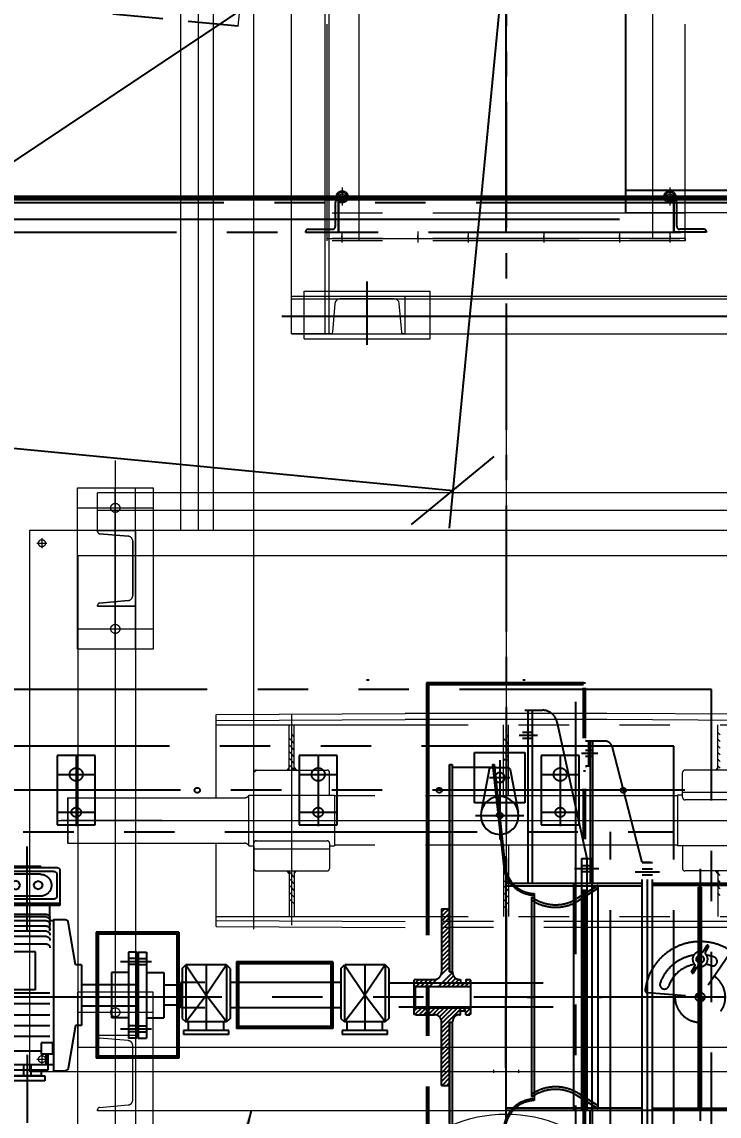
# Model space of a CAD drawing. Header units: inches. Extents: x 0 to 157513, y -28488 to 35640.
# Drawn here: x 8691 to 10074, y 5436 to 7606 of the extents above; entities that cross this region are included whole.
import ezdxf

# ---------------------------------------------------------------- set-up
doc = ezdxf.new("R2010")
doc.units = ezdxf.units.IN
doc.header["$LTSCALE"] = 400
doc.header["$MEASUREMENT"] = 0
for name, pattern in [('CENTER', [2, 1.25, -0.25, 0.25, -0.25]), ('DASHDOT', [1, 0.5, -0.25, 0, -0.25]), ('DASHED2', [0.375, 0.25, -0.125]), ('HIDDEN', [9.525, 6.35, -3.175]), ('HIDDEN2', [4.7625, 3.175, -1.5875]), ('PHANTOM', [2.5, 1.25, -0.25, 0.25, -0.25, 0.25, -0.25])]:
    doc.linetypes.add(name, pattern=pattern)
for name, color, linetype, lineweight in [('2', 3, 'Continuous', 20), ('BF STR', 8, 'PHANTOM', 5), ('HIDDEN', 2, 'HIDDEN', 0), ('OBJECT R', 3, 'Continuous', 25), ('PHANTAM', 21, 'PHANTOM', 0), ('R-OBJECT', 2, 'Continuous', 20)]:
    doc.layers.add(name, color=color, linetype=linetype, lineweight=lineweight)
for name, color, linetype in [('BF', 8, 'PHANTOM'), ('cen', 1, 'CENTER'), ('DAS', 6, 'DASHDOT'), ('DIM', 1, 'Continuous'), ('hid', 3, 'HIDDEN2'), ('M_VIS', 2, 'Continuous')]:
    doc.layers.add(name, color=color, linetype=linetype)
doc.styles.add('ROMAND', font='romand.shx', dxfattribs={"width": 0.85})
doc.styles.add('ROMANS', font='romans')
doc.dimstyles.new('SAM2 60 SC', dxfattribs={"dimscale": 60, "dimtxt": 2.5, "dimasz": 2.5, "dimexe": 1.25, "dimexo": 0.625, "dimtad": 1, "dimtoh": 1, "dimdec": 0, "dimdsep": 46, "dimtxsty": 'ROMANS', "dimblk": 'OBLIQUE', "dimcen": 2.5, "dimclrd": 1, "dimclre": 1, "dimclrt": 256, "dimadec": 0, "dimazin": 2, "dimtfac": 1, "dimtdec": 0, "dimtofl": 0, "dimtmove": 0, "dimatfit": 3, "dimfxl": 1, "dimtolj": 1, "dimtzin": 0, "dimarcsym": 1})
doc.dimstyles.new('STANDARD$7', dxfattribs={"dimscale": 25, "dimtxt": 2.5, "dimasz": 2.5, "dimexe": 1.5, "dimexo": 1, "dimgap": 1, "dimtad": 1, "dimdec": 3, "dimzin": 12, "dimdsep": 46, "dimtxsty": 'ROMANS', "dimcen": 125, "dimclrd": 1, "dimclre": 1, "dimclrt": 7, "dimadec": 0, "dimazin": 3, "dimtp": 0.051, "dimtm": 0.032, "dimtfac": 0.6, "dimtdec": 3, "dimtmove": 0, "dimatfit": 3, "dimfxl": 1, "dimtvp": 1, "dimtolj": 1, "dimtzin": 0, "dimarcsym": 1})

# ---------------------------------------------------------------- blocks, each defined once
blk = doc.blocks.new('A$C007C4DB9')
at = {"layer": 'BF', "ltscale": 3}
for p, q in [((1813.2, 132.6), (1813.2, 1799.6)), ((538.2, 158.6), (3088.2, 158.6))]:
    blk.add_line(p, q, dxfattribs=at)
at = {"layer": 'BF', "linetype": 'HIDDEN', "ltscale": 100}
for p, q in [((1688.2, 841.1), (727.2, 200.1)), ((2899.2, 203.3), (727.2, 203.3)), ((2899.2, 200.1), (727.2, 200.1))]:
    blk.add_line(p, q, dxfattribs=at)
at = {"layer": 'BF'}
for p, q in [((753.7, 200.1), (2872.7, 200.1)), ((1480.7, 132.6), (1480.7, 197.6)), ((1480.7, 197.6), (1480.7, 132.6)), ((2145.7, 197.6), (2145.7, 132.6)), ((2145.7, 132.6), (2145.7, 197.6)), ((753.7, 191.6), (2872.7, 191.6)), ((1474.7, 144.6), (1474.7, 192.6)), ((2151.7, 144.6), (2151.7, 192.6)), ((659.7, 132.6), (2966.7, 132.6)), ((1415.7, 132.6), (1415.7, 133.6)), ((1415.7, 132.6), (1480.7, 132.6)), ((1420.7, 138.6), (1468.7, 138.6)), ((1479.7, 132.6), (1480.7, 132.6)), ((2146.7, 132.6), (2145.7, 132.6)), ((2210.7, 132.6), (2145.7, 132.6)), ((2205.7, 138.6), (2157.7, 138.6)), ((2210.7, 132.6), (2210.7, 133.6))]:
    blk.add_line(p, q, dxfattribs=at)
at = {"layer": 'BF', "ltscale": 100}
blk.add_line((753.7, 197.6), (2872.7, 197.6), dxfattribs=at)
at = {"layer": 'BF'}
for centre, radius, start, end in [((1479.7, 192.6), 5, 90, 180), ((2146.7, 192.6), 5, 0, 90), ((1420.7, 133.6), 5, 90, 180), ((1468.7, 144.6), 6, 270, 0), ((2157.7, 144.6), 6, 180, 270), ((2205.7, 133.6), 5, 0, 90)]:
    blk.add_arc(centre, radius, start, end, dxfattribs=at)
blk = doc.blocks.new('_OBLIQUE')
at = {"color": 0, "linetype": 'ByBlock'}
blk.add_line((-0.5, -0.5), (0.5, 0.5), dxfattribs=at)
blk = doc.blocks.new('*D27')
at = {"color": 1, "lineweight": -2}
for p, q in [((7047.3, 7984.6), (6938.4, 6852)), ((9647.3, 7734.6), (9538.4, 6602)), ((6945.5, 6926.7), (9545.5, 6676.7))]:
    blk.add_line(p, q, dxfattribs=at)
at = {"layer": 'Defpoints', "color": 0}
for p in [(7050.9, 8022, 47.4), (9650.9, 7772, 47.4), (9545.5, 6676.7)]:
    blk.add_point(p, dxfattribs=at)
at = {"color": 1, "lineweight": -2, "xscale": 150, "yscale": 150, "zscale": 150}
for p, rotation in [((6945.5, 6926.7), 174.5076754428726), ((9545.5, 6676.7), 354.5076754428725)]:
    blk.add_blockref('_OBLIQUE', p, dxfattribs=dict(at, rotation=rotation))
at = {"insert": (8242.6, 6915), "char_height": 150, "attachment_point": 5, "rotation": 354.5077, "style": 'ROMANS'}
blk.add_mtext('\\A1;2612', dxfattribs=at)
blk = doc.blocks.new('A$C195F5856')
at = {"layer": '2', "color": 8}
for p, q in [((62.7, 145.7, 73.3), (62.7, 1715.7, -150.2)), ((137.9, 145.7, 182.9), (137.9, 1715.7, -40.6)), ((1249.7, 385.7, 233.1), (725.7, 385.7, 233.1)), ((62.7, 220.7, 342.7), (2087.9, 220.7, 342.7)), ((87.7, 135.7, 292.5), (87.7, 230.7, 292.5)), ((87.7, 230.7, 182.9), (337.9, 230.7, 182.9)), ((141.4, 220.7, 402), (212.9, 220.7, 402)), ((337.7, 135.7, 292.5), (337.7, 230.7, 292.5)), ((159, 215.3, 402), (212.9, 215.3, 402)), ((62.7, 145.7, 233.1), (1334.7, 145.7, 233.1)), ((137.9, 145.7, 182.9), (62.7, 145.7, 73.3)), ((87.7, 135.7, 182.9), (337.7, 135.7, 182.9)), ((137.9, 145.7, 182.9), (1937.9, 145.7, 452.2))]:
    blk.add_line(p, q, dxfattribs=at)
at = {"layer": '2', "color": 8, "elevation": -40.6}
blk.add_lwpolyline([(285.6, 145.7, -0.388879), (281.6, 149.4), (276.6, 206.2, 0.388879), (266.7, 215.3), (159, 215.3, 0.388879), (149.1, 206.2), (144.1, 149.4, -0.388879), (140.1, 145.7), (137.9, 145.7), (137.9, 220.7), (287.9, 220.7), (287.9, 145.7)], format="xyb", close=True, dxfattribs=at)
at = {"layer": 'cen', "color": 8, "ltscale": 5}
blk.add_line((725.7, 430.7, 168.4), (2087.9, 430.7, 237.6), dxfattribs=at)
at = {"layer": 'cen', "color": 8}
blk.add_line((212.7, 124.2, 182.9), (212.7, 249.9, 182.9), dxfattribs=at)
at = {"layer": 'cen', "color": 8, "ltscale": 4}
blk.add_line((43.6, 180.7, 233.1), (2120.2, 180.7, 233.1), dxfattribs=at)
at = {"layer": 'HIDDEN', "color": 8, "ltscale": 50}
for p, q in [((129.9, 145.7, 73.3), (129.9, 1715.7, 73.3)), ((62.9, 215.3, 233.1), (1937.9, 215.3, 233.1))]:
    blk.add_line(p, q, dxfattribs=at)
at = {"layer": 'OBJECT R', "color": 8}
blk.add_line((725.7, 385.7, 228.7), (725.7, 1480.7, 233.1), dxfattribs=at)
blk = doc.blocks.new('A$C4B0E0C6E')
at = {"layer": 'PHANTAM', "color": 1, "ltscale": 10}
for p, q in [((1805, 7639, 9.7), (1805, 83.7, 9.6)), ((916.8, 728.3, 9.6), (2693.2, 728.3, 9.6))]:
    blk.add_line(p, q, dxfattribs=at)
at = {"layer": 'PHANTAM', "color": 8, "ltscale": 10}
for p, q in [((1160, 1303.1, 11.3), (1160, 7623, 16)), ((1195, 1303.1, 11.3), (1195, 7623, 16)), ((1225, 1303.1, 11.3), (1225, 7623, 16)), ((1305, 513.1, 176.2), (1305, 7623, 182.6)), ((1514, 1877.4, 3444.8), (1514, 4756, -2787.2)), ((2096, 1882.4, 3338.6), (2096, 4756, -2892.9)), ((1450, 1879.4, 7975.1), (1450, 2307.2, 8167.4)), ((2160, 1879.4, 7975.1), (2160, 2307.2, 6633.2))]:
    blk.add_line(p, q, dxfattribs=at)
at = {"layer": 'PHANTAM', "color": 8}
for p, q in [((1480, 1975.2, 5297.1), (1471, 1970, 5297.1)), ((1480, 1983.5, 5297.1), (1480, 1947.7, 5297.1)), ((1480, 1975.2, 5297.1), (1489, 1970, 5297.1)), ((2130, 1975.2, 5297.1), (2121, 1970, 5297.1)), ((2130, 1983.5, 5297.1), (2130, 1947.7, 5297.1)), ((2130, 1975.2, 5297.1), (2139, 1970, 5297.1)), ((1500.6, 1964.7, 5297.1), (1458.6, 1964.7, 5297.1)), ((1471, 1959.5, 5297.1), (1471, 1970, 5297.1)), ((1480, 1954.3, 5297.1), (1471, 1959.5, 5297.1)), ((1480, 1954.3, 5297.1), (1489, 1959.5, 5297.1)), ((1489, 1959.5, 5297.1), (1489, 1970, 5297.1)), ((2150.6, 1964.7, 5297.1), (2108.6, 1964.7, 5297.1)), ((2121, 1959.5, 5297.1), (2121, 1970, 5297.1)), ((2130, 1954.3, 5297.1), (2121, 1959.5, 5297.1)), ((2130, 1954.3, 5297.1), (2139, 1959.5, 5297.1)), ((2139, 1959.5, 5297.1), (2139, 1970, 5297.1)), ((2160, 1932.4, 7975.1), (1450, 1932.4, 7975.1)), ((1479, 1896.2, 7975.1), (1479, 1874.5, 7975.1)), ((1479, 1882.4, 7975.1), (1479, 1888.4, 7975.1)), ((1630, 1896.2, 7975.1), (1630, 1874.5, 7975.1)), ((1630, 1882.4, 7975.1), (1630, 1888.4, 7975.1)), ((1730, 1896.2, 7975.1), (1730, 1874.5, 7975.1)), ((1730, 1882.4, 7975.1), (1730, 1888.4, 7975.1)), ((1880, 1896.2, 7975.1), (1880, 1874.5, 7975.1)), ((1880, 1882.4, 7975.1), (1880, 1888.4, 7975.1)), ((2030, 1896.2, 7975.1), (2030, 1874.5, 7975.1)), ((2030, 1882.4, 7975.1), (2030, 1888.4, 7975.1)), ((2130, 1896.2, 7975.1), (2130, 1874.5, 7975.1)), ((2131, 1882.4, 7975.1), (2131, 1888.4, 7975.1)), ((2160, 1882.4, 7975.1), (1450, 1882.4, 7975.1)), ((1450, 1877.4, 9.6), (1450, 1882.4, 9.6)), ((1450, 1882.4, 9.6), (2160, 1882.4, 9.6)), ((2160, 1877.4, 9.6), (1450, 1877.4, 9.6)), ((2160, 1882.4, 9.6), (2160, 1877.4, 9.6)), ((955, 1068.2, 176.4), (955, 1388.1, 176.4)), ((955, 1388.1, 176.4), (1105, 1388.1, 176.4)), ((995, 1303.1, 176.4), (995, 1378.1, 176.4)), ((1030, 1068.2, 176.4), (1030, 1388.1, 176.4)), ((1070, 1068.2, 176.4), (1070, 1388.1, 176.4)), ((1070, 1388.1, 176.4), (1080, 1388.1, 176.4)), ((1105, 1388.1, 176.4), (1105, 1068.2, 176.4)), ((955, 1348.1, 125.2), (1105, 1348.1, 125.2)), ((955, 1303.1, 9.6), (859.5, 1303.1, 9.6)), ((1070, 1303.1, 176.4), (995, 1303.1, 176.4)), ((995, 1303.1, 176.4), (995, 1300.9, 176.4)), ((995, 1300.9, 176.4), (995, 1303.1, 176.4)), ((995, 1303.1, 176.4), (1070, 1303.1, 176.4)), ((1030, 1303.1, 176.4), (1030, 1153.1, 176.4)), ((1070, 1153.1, 176.4), (1070, 1303.1, 176.4)), ((1070, 1303.1, 176.4), (1070, 1153.1, 176.4)), ((884.5, 1288, 9.6), (884.5, 1268, 9.6)), ((998.7, 1296.9, 176.4), (1055.5, 1291.9, 176.4)), ((1055.5, 1291.9, 176.4), (998.7, 1296.9, 176.4)), ((1064.6, 1282, 176.4), (1064.6, 1174.3, 176.4)), ((1064.6, 1174.3, 176.4), (1064.6, 1282, 176.4)), ((874.5, 1278, 9.6), (894.5, 1278, 9.6)), ((995, 1155.4, 176.4), (995, 1153.1, 176.4)), ((995, 1153.1, 176.4), (995, 1155.4, 176.4)), ((995, 1153.1, 176.4), (1070, 1153.1, 176.4)), ((1070, 1153.1, 176.4), (995, 1153.1, 176.4)), ((1055.5, 1164.4, 176.4), (998.7, 1159.4, 176.4)), ((998.7, 1159.4, 176.4), (1055.5, 1164.4, 176.4)), ((955, 1108.2, 125.2), (1105, 1108.2, 125.2)), ((1105, 1068.2, 176.4), (955, 1068.2, 176.4)), ((1080, 1068.2, 176.4), (1070, 1068.2, 176.4)), ((1230, 938.3, 10.3), (1605, 940.3, 10.3)), ((1230, 773.3, 10.3), (1230, 938.3, 10.3)), ((1380, 520.7, 10.3), (1380, 939.1, 10.3)), ((2005, 940.3, 10.3), (1605, 940.3, 10.3)), ((1805, 848.3, 10.3), (1805, 940.3, 10.3)), ((2380, 938.3, 10.3), (2005, 940.3, 10.3)), ((1230, 926.3, 10.3), (1605, 928.3, 10.3)), ((1230, 918.3, 10.3), (2380, 918.3, 10.3)), ((1375, 828.3, 10.3), (1375, 918.3, 10.3)), ((1385, 828.3, 10.3), (1385, 918.3, 10.3)), ((2005, 928.3, 10.3), (1605, 928.3, 10.3)), ((1800, 777.3, 10.3), (1800, 918.3, 10.3)), ((1810, 777.3, 10.3), (1810, 918.3, 10.3)), ((2380, 926.3, 10.3), (2005, 928.3, 10.3)), ((2225, 828.3, 10.3), (2225, 918.3, 10.3)), ((1380, 886.3, 10.3), (1375, 891.3, 10.3)), ((1385, 894.5, 10.3), (1380, 899.5, 10.3)), ((1805, 885.5, 10.3), (1800, 890.5, 10.3)), ((1810, 893.8, 10.3), (1805, 898.8, 10.3)), ((2230, 898.1, 10.3), (2225, 903.1, 10.3)), ((2230, 884.8, 10.3), (2225, 889.8, 10.3)), ((1380, 873, 10.3), (1375, 878, 10.3)), ((1385, 881.3, 10.3), (1380, 886.3, 10.3)), ((1385, 868, 10.3), (1380, 873, 10.3)), ((1805, 872.3, 10.3), (1800, 877.3, 10.3)), ((1810, 880.5, 10.3), (1805, 885.5, 10.3)), ((1810, 867.3, 10.3), (1805, 872.3, 10.3)), ((2230, 871.5, 10.3), (2225, 876.5, 10.3)), ((1380, 859.8, 10.3), (1375, 864.8, 10.3)), ((1380, 846.5, 10.3), (1375, 851.5, 10.3)), ((1385, 854.8, 10.3), (1380, 859.8, 10.3)), ((1385, 841.5, 10.3), (1380, 846.5, 10.3)), ((1805, 859, 10.3), (1800, 864, 10.3)), ((1802.5, 848.3, 10.3), (1800, 850.8, 10.3)), ((1800, 848.3, 10.3), (1810, 848.3, 10.3)), ((1810, 854, 10.3), (1805, 859, 10.3)), ((2230, 858.3, 10.3), (2225, 863.3, 10.3)), ((2230, 845, 10.3), (2225, 850, 10.3)), ((1305, 823.9, 10.3), (1309.4, 828.2, 10.3)), ((1310, 828.3, 10.3), (1450, 828.3, 10.3)), ((1375, 833.4, 10.3), (1370.4, 828.3, 10.3)), ((1380, 833.2, 10.3), (1375, 838.2, 10.3)), ((1385, 828.3, 10.3), (1380, 833.2, 10.3)), ((1385, 833.4, 10.3), (1389.6, 828.3, 10.3)), ((2156.1, 826.4, 10.3), (2156.9, 827.2, 10.3)), ((2300, 828.3, 10.3), (2160, 828.3, 10.3)), ((2225, 833.4, 10.3), (2220.4, 828.3, 10.3)), ((2230, 831.8, 10.3), (2225, 836.8, 10.3)), ((1305, 778.3, 10.3), (1305, 823.3, 10.3)), ((1455, 778.3, 10.3), (1455, 823.3, 10.3)), ((2155, 783.7, 10.3), (2155, 823.3, 10.3)), ((2305, 783.7, 10.3), (2155, 783.7, 10.3)), ((2155, 778.3, 10.3), (2155, 783.7, 10.3)), ((935, 772.3, 10.3), (936, 773.3, 10.3)), ((935, 772.3, 10.3), (936, 773.3, 10.3)), ((935, 772.3, 10.3), (935, 684.3, 10.3)), ((936, 773.3, 10.3), (1286.3, 773.3, 10.3)), ((936, 773.3, 10.3), (936, 683.3, 10.3)), ((1295, 678.3, 10.3), (1295, 778.3, 10.3)), ((1295, 778.3, 10.3), (1465, 778.3, 10.3)), ((1305, 778.3, 10.3), (1455, 778.3, 10.3)), ((1378.8, 778.3, 10.3), (1380, 779.5, 10.3)), ((1465, 778.3, 10.3), (1465, 678.3, 10.3)), ((2145, 777.3, 10.3), (1465, 777.3, 10.3)), ((2155, 778.3, 10.3), (2145, 778.3, 10.3)), ((2145, 778.3, 10.3), (2145, 678.3, 10.3)), ((2145, 778.3, 10.3), (2145, 678.3, 10.3)), ((2155, 774.3, 10.3), (2155, 778.3, 10.3)), ((2300, 769.3, 10.3), (2160, 769.3, 10.3)), ((1122, 728.3, 10.3), (922.5, 728.3, 10.3)), ((935, 684.3, 10.3), (936, 683.3, 10.3)), ((936, 683.3, 10.3), (1286.3, 683.3, 10.3)), ((1230, 518.3, 10.3), (1230, 683.3, 10.3)), ((1295, 678.3, 10.3), (1305, 678.3, 10.3)), ((1305, 678.3, 10.3), (1305, 683.3, 10.3)), ((1305, 678.3, 10.3), (1305, 671.9, 10.3)), ((1310, 688.3, 10.3), (1450, 688.3, 10.3)), ((1455, 683.3, 10.3), (1455, 678.3, 10.3)), ((1455, 678.3, 10.3), (1465, 678.3, 10.3)), ((1455, 678.3, 10.3), (1455, 671.9, 10.3)), ((2145, 679.3, 10.3), (1465, 679.3, 10.3)), ((1800, 679.3, 10.3), (1800, 538.3, 10.3)), ((1810, 679.3, 10.3), (1810, 538.3, 10.3)), ((2315, 678.3, 10.3), (2145, 678.3, 10.3)), ((2155, 678.3, 10.3), (2155, 633.3, 10.3)), ((1305, 671.9, 10.3), (1305, 633.3, 10.3)), ((1305, 671.9, 10.3), (1455, 671.9, 10.3)), ((1455, 671.9, 10.3), (1455, 633.3, 10.3)), ((1310, 628.3, 10.3), (1450, 628.3, 10.3)), ((1312.7, 628.3, 10.3), (1327.3, 628.3, 10.3)), ((1375, 623.1, 10.3), (1370.4, 628.3, 10.3)), ((1375, 628.3, 10.3), (1375, 538.3, 10.3)), ((1380, 621.1, 10.3), (1375, 626.1, 10.3)), ((1380, 607.9, 10.3), (1375, 612.9, 10.3)), ((1385, 616.1, 10.3), (1380, 621.1, 10.3)), ((1385, 602.9, 10.3), (1380, 607.9, 10.3)), ((1385, 628.3, 10.3), (1385, 538.3, 10.3)), ((1385, 623.1, 10.3), (1389.6, 628.3, 10.3)), ((1800, 608.3, 10.3), (1810, 608.3, 10.3)), ((1805, 607.1, 10.3), (1803.8, 608.3, 10.3)), ((2300, 628.3, 10.3), (2160, 628.3, 10.3)), ((2225, 623.1, 10.3), (2220.4, 628.3, 10.3)), ((2225, 628.3, 10.3), (2225, 538.3, 10.3)), ((2230, 619.6, 10.3), (2225, 624.6, 10.3)), ((2230, 606.4, 10.3), (2225, 611.4, 10.3)), ((1380, 594.6, 10.3), (1375, 599.6, 10.3)), ((1380, 581.3, 10.3), (1375, 586.3, 10.3)), ((1385, 589.6, 10.3), (1380, 594.6, 10.3)), ((1805, 593.9, 10.3), (1800, 598.9, 10.3)), ((1810, 602.1, 10.3), (1805, 607.1, 10.3)), ((1810, 588.9, 10.3), (1805, 593.9, 10.3)), ((2230, 593.1, 10.3), (2225, 598.1, 10.3)), ((1380, 568.1, 10.3), (1375, 573.1, 10.3)), ((1385, 576.3, 10.3), (1380, 581.3, 10.3)), ((1385, 563.1, 10.3), (1380, 568.1, 10.3)), ((1805, 580.6, 10.3), (1800, 585.6, 10.3)), ((1805, 567.3, 10.3), (1800, 572.3, 10.3)), ((1810, 575.6, 10.3), (1805, 580.6, 10.3)), ((1810, 562.3, 10.3), (1805, 567.3, 10.3)), ((2230, 579.9, 10.3), (2225, 584.9, 10.3)), ((1805, 554.1, 10.3), (1800, 559.1, 10.3)), ((1230, 538.3, 10.3), (2380, 538.3, 10.3)), ((1230, 530.3, 10.3), (1605, 528.3, 10.3)), ((2380, 528.3, 10.3), (1605, 528.3, 10.3)), ((1230, 518.3, 10.3), (1605, 516.3, 10.3)), ((2380, 516.3, 10.3), (1605, 516.3, 10.3)), ((1105, 388.1, 176.4), (955, 388.1, 176.4)), ((955, 388.1, 176.4), (955, 68.2, 176.4)), ((1030, 388.1, 176.4), (1030, 68.2, 176.4)), ((1070, 388.1, 176.4), (1070, 68.2, 176.4)), ((1080, 388.1, 176.4), (1070, 388.1, 176.4)), ((1105, 68.2, 176.4), (1105, 388.1, 176.4)), ((955, 348.1, 125.2), (1105, 348.1, 125.2)), ((995, 300.9, 176.4), (995, 303.1, 176.4)), ((995, 303.1, 176.4), (1070, 303.1, 176.4)), ((995, 300.9, 176.4), (995, 303.1, 176.4)), ((995, 303.1, 176.4), (1070, 303.1, 176.4)), ((1055.5, 291.9, 176.4), (998.7, 296.9, 176.4)), ((1055.5, 291.9, 176.4), (998.7, 296.9, 176.4)), ((1030, 303.1, 176.4), (1030, 153.1, 176.4)), ((1070, 303.1, 176.4), (1070, 153.1, 176.4)), ((1070, 303.1, 176.4), (1070, 153.1, 176.4)), ((884.5, 265.2, 9.6), (884.5, 245.2, 9.6)), ((1064.6, 174.3, 176.4), (1064.6, 282, 176.4)), ((1064.6, 174.3, 176.4), (1064.6, 282, 176.4)), ((874.5, 255.2, 9.6), (894.5, 255.2, 9.6)), ((1780.5, 228.1, 9.6), (1780.5, 234.1, 9.6)), ((1830.5, 228.1, 9.6), (1830.5, 234.1, 9.6)), ((995, 153.1, 176.4), (995, 155.4, 176.4)), ((995, 153.1, 176.4), (995, 155.4, 176.4)), ((1070, 153.1, 176.4), (995, 153.1, 176.4)), ((1070, 153.1, 176.4), (995, 153.1, 176.4)), ((1070, 153.1, 176.4), (995, 153.1, 176.4)), ((998.7, 159.4, 176.4), (1055.5, 164.4, 176.4)), ((998.7, 159.4, 176.4), (1055.5, 164.4, 176.4))]:
    blk.add_line(p, q, dxfattribs=at)
at = {"layer": 'PHANTAM', "color": 8, "ltscale": 5}
for p, q in [((1030, 1442.1, 176.4), (1030, 0, 176.4)), ((2615, 1378.1, 176.4), (995, 1378.1, 176.4)), ((2615, 1343.1, 176.4), (995, 1343.1, 176.4)), ((859.5, 1303.1, 9.6), (859.5, 230.2, 9.6)), ((2705.5, 1303.1, 9.6), (954.5, 1303.2, 9.6)), ((2615, 1303.1, 176.4), (995, 1303.1, 176.4)), ((2540, 1303.1, 176.4), (1070, 1303.1, 176.4)), ((955.6, 1253.2, 9.6), (955.6, 278.1, 9.6)), ((2655.5, 1253.2, 9.6), (955.6, 1253.2, 9.6)), ((1070, 1153.1, 176.4), (1070, 153.1, 176.4)), ((2655.5, 278.1, 9.6), (955.6, 278.1, 9.6)), ((2654.4, 230.3, 9.6), (859.5, 230.2, 9.6)), ((2540, 153.1, 176.4), (1070, 153.1, 176.4))]:
    blk.add_line(p, q, dxfattribs=at)
at = {"layer": 'PHANTAM', "color": 8}
for centre, radius in [((1480, 1964.7, 5297.1), 12), ((2130, 1964.7, 5297.1), 12), ((1480, 1964.7, 5297.1), 6), ((2130, 1964.7, 5297.1), 6), ((1030, 1348.1, 125.2), 9), ((884.5, 1278, 9.6), 7), ((1030, 1108.2, 125.2), 9), ((1030, 348.1, 125.2), 9), ((884.5, 255.2, 9.6), 7)]:
    blk.add_circle(centre, radius, dxfattribs=at)
for centre, radius, start, end in [((999, 1300.9, 176.4), 4, 180, 265), ((999, 1300.9, 176.4), 4, 180, 265), ((1054.6, 1282, 176.4), 10, 360, 85), ((1054.6, 1282, 176.4), 10, 0, 85), ((1054.6, 1174.3, 176.4), 10, 275, 0), ((1054.6, 1174.3, 176.4), 10, 275, 0), ((999, 1155.4, 176.4), 4, 95, 180), ((999, 1155.4, 176.4), 4, 95, 180), ((1310, 823.3, 10.3), 5, 90, 180), ((1450, 823.3, 10.3), 5, 0, 90), ((2160, 823.3, 10.3), 5, 90, 180), ((1286.3, 783.3, 10.3), 10, 270, 330), ((2160, 774.3, 10.3), 5, 180, 270), ((1286.3, 673.3, 10.3), 10, 30, 90), ((1310, 683.3, 10.3), 5, 90, 180), ((1450, 683.3, 10.3), 5, 0, 90), ((1310, 633.3, 10.3), 5, 180, 270), ((1450, 633.3, 10.3), 5, 270, 0), ((2160, 633.3, 10.3), 5, 180, 270), ((999, 300.9, 176.4), 4, 180, 265), ((999, 300.9, 176.4), 4, 180, 265), ((1054.6, 282, 176.4), 10, 360, 85), ((1054.6, 282, 176.4), 10, 0, 85), ((1054.6, 174.3, 176.4), 10, 275, 0), ((1054.6, 174.3, 176.4), 10, 275, 0), ((999, 155.4, 176.4), 4, 95, 180), ((999, 155.4, 176.4), 4, 95, 180)]:
    blk.add_arc(centre, radius, start, end, dxfattribs=at)
at = {"layer": 'PHANTAM', "color": 8, "extrusion": (0, 0, -1)}
for centre in [(1480, 1964.7, 5297.1), (2130, 1964.7, 5297.1)]:
    blk.add_ellipse(centre, major_axis=(6.39, 6.39), ratio=1, dxfattribs=at)
at = {"layer": 'PHANTAM', "color": 8}
for points in [[(1370.4, 828.3, 10.3), (1375, 828.3, 10.3), (1375, 833.4, 10.3)], [(1389.6, 828.3, 10.3), (1385, 828.3, 10.3), (1385, 833.4, 10.3)], [(2220.4, 828.3, 10.3), (2225, 828.3, 10.3), (2225, 833.4, 10.3)], [(1370.4, 628.3, 10.3), (1375, 628.3, 10.3), (1375, 623.1, 10.3)], [(1389.6, 628.3, 10.3), (1385, 628.3, 10.3), (1385, 623.1, 10.3)], [(2220.4, 628.3, 10.3), (2225, 628.3, 10.3), (2225, 623.1, 10.3)]]:
    blk.add_solid(points, dxfattribs=at)
blk = doc.blocks.new('A$C5135598A')
at = {"color": 8, "ltscale": 10}
blk.add_blockref('A$C4B0E0C6E', (377.3, 0, 0), dxfattribs=at)
at = {"ltscale": 10}
blk.add_blockref('A$C195F5856', (1693.9, 1547.3), dxfattribs=at)
blk = doc.blocks.new('611bf4strgapln')
at = {"layer": 'BF STR', "color": 0, "ltscale": 10}
blk.add_blockref('A$C5135598A', (-25808.1, 14182.1, 3.5), dxfattribs=at)
blk = doc.blocks.new('A$C1EFB4AE3')
at = {"layer": 'M_VIS', "color": 8, "linetype": 'CENTER', "ltscale": 0.8}
blk.add_line((48, 157.8), (48, 0), dxfattribs=at)
at = {"layer": 'M_VIS', "color": 8}
for p, q in [((27.2, 138.9), (11.1, 55)), ((63.8, 143), (32.1, 143)), ((68.8, 138.9), (84.8, 55))]:
    blk.add_line(p, q, dxfattribs=at)
at = {"layer": 'M_VIS', "color": 8, "linetype": 'CENTER', "ltscale": 0.25}
blk.add_line((68, 123), (28, 123), dxfattribs=at)
at = {"layer": 'M_VIS', "color": 8, "linetype": 'CENTER', "ltscale": 0.5}
blk.add_line((96, 48), (0, 48), dxfattribs=at)
at = {"layer": 'M_VIS', "color": 7}
blk.add_circle((48, 123), 10, dxfattribs=at)
at = {"layer": 'M_VIS', "color": 8}
for radius in [37.5, 5]:
    blk.add_circle((48, 48), radius, dxfattribs=at)
for centre, radius, start, end in [((32.1, 138), 5, 90, 169.1661), ((63.8, 138), 5, 10.8339, 90), ((48, 48), 6, 335.1347, 283.3168)]:
    blk.add_arc(centre, radius, start, end, dxfattribs=at)
blk = doc.blocks.new('A$C3A6C5700')
at = {"color": 8}
for p, q in [((0, 131), (7, 138)), ((0, 131), (0, 32)), ((7, 138), (7, 25)), ((7.5, 138), (87.5, 138)), ((88, 138), (88, 25)), ((95, 131), (88, 138)), ((95, 131), (95, 32)), ((0, 32), (7, 25)), ((7, 25), (88, 25)), ((12.5, 8), (12.5, 25)), ((82.5, 8), (82.5, 25)), ((95, 32), (88, 25)), ((2.5, 8), (92.5, 8)), ((2.5, 8), (87.5, 8)), ((2.5, 0), (2.5, 8)), ((2.5, 0), (92.5, 0)), ((92.5, 8), (92.5, 0))]:
    blk.add_line(p, q, dxfattribs=at)
at = {"layer": 'cen', "color": 8}
blk.add_line((47.5, 138), (47.5, 8), dxfattribs=at)
at = {"layer": 'DIM', "color": 8}
for p in [(7, 138), (88, 138), (7, 25), (88, 25)]:
    blk.add_line(p, (47.5, 78), dxfattribs=at)
blk = doc.blocks.new('A$C76C63C98')
at = {"color": 8}
for p, q in [((34, 170), (34, 0)), ((51, 170), (34, 170)), ((51, 170), (51, 0)), ((53, 170), (53, 0)), ((53, 170), (70, 170)), ((70, 170), (70, 0)), ((34, 130), (0, 130)), ((0, 130), (0, 40)), ((70, 130), (104, 130)), ((104, 130), (104, 40)), ((34, 40), (0, 40)), ((70, 40), (104, 40)), ((51, 0), (34, 0)), ((53, 0), (70, 0))]:
    blk.add_line(p, q, dxfattribs=at)
at = {"layer": 'cen', "color": 8}
for p, q in [((85.7, 151.5), (24.3, 151.5)), ((85.7, 18.5), (24.3, 18.5))]:
    blk.add_line(p, q, dxfattribs=at)
at = {"layer": 'DAS', "color": 8}
for p, q in [((51, 157.5), (34, 157.5)), ((53, 157.5), (70, 157.5)), ((51, 145.5), (34, 145.5)), ((53, 145.5), (70, 145.5)), ((51, 24.5), (34, 24.5)), ((53, 24.5), (70, 24.5)), ((51, 12.5), (34, 12.5)), ((53, 12.5), (70, 12.5))]:
    blk.add_line(p, q, dxfattribs=at)
blk = doc.blocks.new('A$C1CD24016')
at = {"color": 8}
for p, q in [((153.3, 501.1), (153.3, 430.6)), ((157.9, 505.6), (279, 505.6)), ((191, 507.9), (245.9, 507.9)), ((191, 507.9), (191, 505.6)), ((245.9, 507.9), (245.9, 505.6)), ((283.6, 501.1), (283.6, 430.6)), ((159.1, 492.5), (159.1, 449.1)), ((164.8, 498.3), (272.1, 498.3)), ((191.6, 492.5), (245.4, 492.5)), ((277.8, 492.5), (277.8, 449.1)), ((153.3, 434.7), (283.6, 434.7)), ((164.8, 443.4), (272.1, 443.4)), ((191.6, 449.1), (245.4, 449.1)), ((153.3, 430.6), (283.6, 430.6)), ((173.1, 380.2), (173.1, 430.6)), ((179.8, 413.1), (560.4, 413.1)), ((263.9, 407.9), (263.9, 430.6)), ((270.6, 419.9), (560.4, 419.9)), ((567.2, 421.3), (567.2, 98.7)), ((623.1, 421.3), (567.2, 421.3)), ((623.1, 421.3), (675, 382.3)), ((122.4, 313.2), (137, 398.4)), ((165.5, 402.6), (141.9, 402.6)), ((165.5, 402.6), (165.5, 103.2)), ((165.5, 400.3), (173.1, 400.3)), ((179.8, 407.9), (560.4, 407.9)), ((179.8, 400.4), (560.4, 400.4)), ((179.8, 390), (560.4, 390)), ((179.8, 379.6), (560.4, 379.6)), ((179.8, 369.2), (560.4, 369.2)), ((675, 133), (675, 382.3)), ((179.8, 354.3), (560.4, 354.3)), ((201.5, 263.7), (201.5, 338.7)), ((201.5, 338.7), (308.2, 338.7)), ((308.2, 263.7), (308.2, 338.7)), ((341.6, 338.7), (567.2, 338.7)), ((110, 313.2), (122.4, 313.2)), ((110, 313.2), (110, 192.6)), ((341.6, 317.6), (567.2, 317.6)), ((341.6, 296.5), (567.2, 296.5)), ((110, 273.9), (0, 273.9)), ((0, 273.9), (0, 231.9)), ((201.5, 263.7), (308.2, 263.7)), ((341.6, 276.6), (567.2, 276.6)), ((173.1, 256.6), (567.2, 256.6)), ((110, 231.9), (0, 231.9)), ((173.1, 235.5), (567.2, 235.5)), ((173.1, 213.3), (567.2, 213.3)), ((110, 192.6), (122.4, 192.6)), ((122.4, 192.6), (137, 107.3)), ((173.1, 192.2), (567.2, 192.2)), ((167.6, 158.4), (190.1, 158.4)), ((167.6, 158.4), (167.6, 135.9)), ((173.1, 171), (567.2, 171)), ((190.1, 158.4), (190.1, 135.9)), ((251.4, 158.4), (431.7, 158.4)), ((251.4, 114.9), (251.4, 158.4)), ((431.7, 114.9), (431.7, 158.4)), ((563.7, 158.4), (541.2, 158.4)), ((541.2, 158.4), (541.2, 135.9)), ((563.7, 158.4), (563.7, 135.9)), ((167.6, 135.9), (190.1, 135.9)), ((176.9, 135.9), (176.9, 104.5)), ((181, 135.9), (181, 114.9)), ((190.1, 142), (251.4, 142)), ((329.9, 114.9), (329.9, 140.3)), ((329.9, 140.3), (342.8, 140.3)), ((342.8, 140.3), (342.8, 114.9)), ((431.7, 142), (522.1, 142)), ((516.3, 142), (516.3, 114.9)), ((522.1, 142), (522.1, 104.5)), ((563.7, 135.9), (541.2, 135.9)), ((623.1, 98.7), (675, 133)), ((165.5, 114.9), (567.2, 114.9)), ((165.5, 103.2), (141.9, 103.2)), ((165.5, 103.2), (141.9, 103.2)), ((176.9, 104.5), (562.7, 104.5)), ((183, 92.9), (183, 82.9)), ((507, 92.9), (183, 92.9)), ((190, 104.5), (190, 92.9)), ((190, 92.9), (255, 92.9)), ((255, 104.5), (255, 92.9)), ((391, 104.5), (391, 92.9)), ((391, 92.9), (500, 92.9)), ((500, 104.5), (500, 92.9)), ((507, 92.9), (507, 82.9)), ((623.1, 98.7), (567.2, 98.7)), ((623.1, 98.7), (623.1, 98.7)), ((183, 82.9), (507, 82.9))]:
    blk.add_line(p, q, dxfattribs=at)
for points in [[(204.8, 471.1), (202.3, 477.2), (196.3, 479.7), (190.2, 477.2), (187.7, 471.1), (190.2, 465.1), (196.3, 462.6), (202.3, 465.1)], [(232.1, 471.1), (234.6, 477.2), (240.6, 479.7), (246.7, 477.2), (249.2, 471.1), (246.7, 465.1), (240.6, 462.6), (234.6, 465.1)]]:
    blk.add_lwpolyline(points, close=True, dxfattribs=at)
for radius in [19, 11.5]:
    blk.add_circle((378.9, 439), radius, dxfattribs=at)
for centre, radius, start, end in [((157.9, 501.1), 4.55, 90, 180), ((279, 501.1), 4.55, 0, 90), ((164.8, 492.5), 5.75, 90, 180), ((191.6, 470.8), 21.7, 90, 270), ((245.4, 470.8), 21.7, 270, 90), ((272.1, 492.5), 5.75, 0, 90), ((164.8, 449.1), 5.75, 180, 270), ((272.1, 449.1), 5.75, 270, 0), ((179.8, 406.4), 6.76, 90, 187.0596), ((270.6, 413.2), 6.76, 90, 187.0596), ((560.4, 413.2), 6.76, 0, 90), ((560.4, 406.4), 6.76, 0, 90), ((141.9, 397.6), 5, 90, 170.2806), ((179.8, 401.1), 6.76, 90, 187.0596), ((179.8, 393.6), 6.76, 90, 187.0596), ((560.4, 401.1), 6.76, 0, 90), ((560.4, 393.6), 6.76, 0, 90), ((179.8, 383.2), 6.76, 90, 187.0596), ((179.8, 372.8), 6.76, 90, 187.0596), ((179.8, 362.4), 6.76, 90, 187.0596), ((560.4, 383.2), 6.76, 0, 90), ((560.4, 372.8), 6.76, 0, 90), ((560.4, 362.4), 6.76, 0, 90), ((179.8, 347.6), 6.76, 90, 187.0596), ((560.4, 347.6), 6.76, 0, 90), ((562.7, 109), 4.51, 270, 0), ((141.9, 108.2), 5, 189.7194, 270)]:
    blk.add_arc(centre, radius, start, end, dxfattribs=at)
at = {"layer": 'cen', "color": 8}
for p, q in [((218.5, 547.4), (218.5, 382.2)), ((378.9, 467.5), (378.9, 415.1)), ((407.4, 439), (350.4, 439)), ((218, 134.4), (218, 0)), ((428, 134.4), (428, 0)), ((472, 134.4), (472, 0))]:
    blk.add_line(p, q, dxfattribs=at)
at = {"layer": 'DAS', "color": 8}
for p, q in [((210.5, 114.9), (210.5, 92.9)), ((225.5, 114.9), (225.5, 92.9)), ((420.5, 114.9), (420.5, 92.9)), ((435.5, 114.9), (435.5, 92.9)), ((464.5, 114.9), (464.5, 92.9)), ((479.5, 114.9), (479.5, 92.9))]:
    blk.add_line(p, q, dxfattribs=at)
blk = doc.blocks.new('611fn3plupd')
at = {"layer": 'BF'}
h = blk.add_hatch(dxfattribs=at)
h.set_pattern_fill('ANSI31', color=256, scale=5, style=0)
h.set_pattern_definition([(45, (1834631.6831, -560640.0972), (-0.441941738, 0.441941738), [])])
h.paths.add_polyline_path([(1851445.4, -548879.3), (1851445.4, -548870.3), (1851454.4, -548870.3, -0.414214)])
h.paths.add_polyline_path([(1851445.4, -548870.3), (1851436.4, -548870.3, -0.414214), (1851445.4, -548861.3)])
h = blk.add_hatch(dxfattribs=at)
h.set_pattern_fill('ANSI37', color=256)
h.set_pattern_definition([(45, (1848286.837, -554017.9724), (-2.245064, 2.245064), []), (135, (1848286.837, -554017.9724), (-2.245064, -2.245064), [])])
h.paths.add_polyline_path([(1851666.6, -549377.8), (1851663.6, -549377.8), (1851663.6, -549358.9), (1851666.6, -549358.9)])
h.paths.add_polyline_path([(1851666.6, -549346.9), (1851663.6, -549346.9), (1851663.6, -549327.9), (1851666.6, -549327.9)])
for p, q in [((1851422.9, -548260.3, -6.7), (1851422.9, -549480.3, -6.7)), ((1851692.9, -549455.3), (1851692.9, -548285.3)), ((1851658.6, -548362.8, -9.5), (1851658.6, -548645.3, -9.5)), ((1851663.6, -548362.8, -9.5), (1851663.6, -548645.3, -9.5)), ((1851937.4, -548820.5, -16), (1851937.4, -548409.3, -16)), ((1851942.4, -548820.5, -16), (1851942.4, -548409.3, -16)), ((1851497.9, -548542.8, -6.7), (1851497.9, -549197.8, -6.7)), ((1851622.9, -548542.8, -6.7), (1851622.9, -549197.8, -6.7)), ((1851660.4, -549145.3), (1851660.4, -548595.3)), ((1851670.4, -549145.3), (1851670.4, -548595.3)), ((1851672.9, -548583.3), (1851672.9, -549493.3)), ((1851676.9, -548583.3), (1851676.9, -549493.3)), ((1851680.4, -549145.3), (1851680.4, -548595.3)), ((1851830.4, -548589.3), (1851830.5, -548870.3)), ((1851983.9, -549493.3), (1851983.9, -548583.3)), ((1851987.9, -549493.3), (1851987.9, -548583.3)), ((1851445.4, -549124.7), (1851445.4, -548616)), ((1851540.1, -548603.3, -9.5), (1851540.1, -549137.3, -9.5)), ((1851550.1, -548603.3, -9.5), (1851550.1, -549137.3, -9.5)), ((1851560.1, -548603.3, -9.5), (1851560.1, -549137.3, -9.5)), ((1851560.1, -548603.3, -9.5), (1851560.1, -549137.3, -9.5)), ((1851942.4, -548620.3, -16), (1851942.4, -548820.5, -16)), ((1851106.1, -548645.3, -9.5), (1851540.1, -548645.3, -9.5)), ((1851106.1, -548649.3, -9.5), (1851540.1, -548649.3, -9.5)), ((1851365.2, -548645.3), (1851660.4, -548645.3)), ((1851442.4, -548652.3), (1851442.4, -549088.3)), ((1851442.4, -548652.3), (1851448.4, -548652.3)), ((1851448.4, -548652.3), (1851448.4, -549088.3)), ((1851560.1, -548645.3, -9.5), (1851672.6, -548645.3, -9.5)), ((1851560.1, -548650.3, -9.5), (1851696.1, -548650.3, -9.5)), ((1851647.4, -548648.8, -16), (1851647.4, -549091.8, -16)), ((1851647.4, -548648.8, -16), (1851689.8, -548675.2, -16)), ((1851647.4, -548654.7, -16), (1851687.2, -548679.5, -16)), ((1851660.4, -548645.3), (1851792.9, -548645.3)), ((1851660.4, -548650.3), (1851830.5, -548650.3)), ((1851672.6, -548645.3, -9.5), (1851696.1, -548645.3, -9.5)), ((1851696.1, -548645.3, -9.5), (1851696.1, -549095.3, -9.5)), ((1851772.9, -548645.3), (1851830.5, -548645.3)), ((1851774.4, -549075.4, -16), (1851774.4, -548665.3, -16)), ((1851830.4, -548649.5, -25.6), (1851830.4, -549185.3, -25.6)), ((1851830.5, -549095.3), (1851830.5, -548645.3)), ((1851779.4, -548671.8, -16), (1851779.4, -549068.8, -16)), ((1851942.4, -548701.1, -16), (1851948.1, -548695.3, -16)), ((1851942.4, -548709.9, -16), (1851957, -548695.3, -16)), ((1851958.4, -548695.3, -16), (1851942.4, -548695.3, -16)), ((1851942.4, -548695.3, -16), (1851942.4, -548820.5, -16)), ((1851942.4, -548718.7, -16), (1851958.4, -548702.7, -16)), ((1851958.4, -548695.3, -16), (1851958.4, -548821.3, -16)), ((1851942.4, -548727.6, -16), (1851958.4, -548711.6, -16)), ((1851942.4, -548736.4, -16), (1851958.4, -548720.4, -16)), ((1851942.4, -548745.3, -16), (1851958.4, -548729.3, -16)), ((1851942.4, -548754.1, -16), (1851958.4, -548738.1, -16)), ((1851942.4, -548762.9, -16), (1851958.4, -548746.9, -16)), ((1852479.2, -548999.1), (1852479.2, -548749.1)), ((1852479.2, -548749.1), (1852643.2, -548749.1)), ((1852483.2, -548995.1), (1852483.2, -548749.1)), ((1852639.2, -548995.1), (1852639.2, -548749.1)), ((1852643.2, -548999.1), (1852643.2, -548749.1)), ((1851942.4, -548771.8, -16), (1851958.4, -548755.8, -16)), ((1851942.4, -548780.6, -16), (1851958.4, -548764.6, -16)), ((1851942.4, -548789.5, -16), (1851958.4, -548773.5, -16)), ((1852479.2, -548753.1), (1852643.2, -548753.1)), ((1851942.4, -548798.3, -16), (1851958.4, -548782.3, -16)), ((1851942.4, -548807.1, -16), (1851958.4, -548791.1, -16)), ((1851917.9, -548849.3, -16), (1851958.4, -548808.8, -16)), ((1851926.7, -548849.3, -16), (1851958.4, -548817.7, -16)), ((1851942.4, -548816, -16), (1851958.4, -548800, -16)), ((1852174.1, -548940.4), (1852174.1, -548807.8)), ((1852174.1, -548807.8), (1852365.1, -548807.8)), ((1852174.1, -548811.8), (1852365.1, -548811.8)), ((1852178.1, -548936.4), (1852178.1, -548807.8)), ((1852361.1, -548936.4), (1852361.1, -548807.8)), ((1852365.1, -548940.4), (1852365.1, -548807.8)), ((1851900.4, -548840.3, -16), (1851905.4, -548835.3, -16)), ((1851900.4, -548836.8, -16), (1851901.9, -548835.3, -16)), ((1851900.4, -548836.8, -16), (1851900.4, -548903.8, -16)), ((1851900.4, -548849.1, -16), (1851910.4, -548839.1, -16)), ((1851910.4, -548835.3, -16), (1851901.9, -548835.3, -16)), ((1851910.4, -548835.3, -16), (1851910.4, -548842.8, -16)), ((1851920.4, -548838, -16), (1851923.1, -548835.3, -16)), ((1851922.4, -548835.3, -16), (1851920.4, -548835.3, -16)), ((1851920.4, -548835.3, -16), (1851920.4, -548842.8, -16)), ((1851935.6, -548849.3, -16), (1851959.1, -548825.8, -16)), ((1851936.4, -548822, -16), (1851937.9, -548820.5, -16)), ((1851942.4, -548820.5, -16), (1851936.4, -548820.5, -16)), ((1851936.4, -548820.5, -16), (1851936.4, -548821.3, -16)), ((1851944.4, -548849.3, -16), (1851962.5, -548831.2, -16)), ((1851953.2, -548849.3, -16), (1851968, -548834.6, -16)), ((1851962.1, -548849.3, -16), (1851976.1, -548835.3, -16)), ((1851970.9, -548849.3, -16), (1851984.9, -548835.3, -16)), ((1852009.4, -548835.3, -16), (1851972.4, -548835.3, -16)), ((1851979.8, -548849.3, -16), (1851993.8, -548835.3, -16)), ((1851988.6, -548849.3, -16), (1852002.6, -548835.3, -16)), ((1851997.4, -548849.3, -16), (1852011.1, -548835.7, -16)), ((1852009.4, -548835.3, -16), (1852012.4, -548836, -16)), ((1852012.4, -548836, -16), (1852012.4, -548904.7, -16)), ((1851736.8, -548850.1), (1852042.9, -548850.1)), ((1852009.9, -548849.3, -16), (1851900.4, -548849.3, -16)), ((1851909.1, -548849.3, -16), (1851915.6, -548842.8, -16)), ((1851920.4, -548842.8, -16), (1851910.4, -548842.8, -16)), ((1852006.3, -548849.3, -16), (1852012.4, -548843.2, -16)), ((1852009.9, -548849.3, -16), (1852012.4, -548846.8, -16)), ((1852009.9, -548849.3, -16), (1852009.9, -548891.3, -16)), ((1852157.9, -548849.1), (1852377.7, -548849.1)), ((1852427.7, -548849.1), (1852475.3, -548849.1)), ((1852475.3, -548849.1), (1852475.3, -548899.1)), ((1852480.3, -548854.1), (1852509.2, -548854.1)), ((1851394.2, -548870.3), (1853479.1, -548870.3, -65.7)), ((1851474.3, -548872.7), (1851550, -548878.8)), ((1851506.4, -548870.3), (1851534.4, -548870.3)), ((1851647.4, -548870.3, -16), (1851640.8, -548870.3, -16)), ((1851767.4, -548870.3, -16), (1851779.4, -548870.3, -16)), ((1851788.2, -548870.3, -16), (1851774.4, -548870.3, -16)), ((1851429.2, -548894.3), (1851386.6, -548957.2)), ((1851756.8, -548898.1), (1852062.9, -548898.1)), ((1851900.4, -548893.3, -16), (1851902.4, -548891.3, -16)), ((1851900.4, -548902.2, -16), (1851911.2, -548891.3, -16)), ((1852009.9, -548891.3, -16), (1851900.4, -548891.3, -16)), ((1851900.4, -548903.8, -16), (1851901.9, -548905.3, -16)), ((1851906.1, -548905.3, -16), (1851910.4, -548901, -16)), ((1851920.4, -548897.8, -16), (1851910.4, -548897.8, -16)), ((1851910.4, -548905.3, -16), (1851910.4, -548897.8, -16)), ((1851913.6, -548897.8, -16), (1851920.1, -548891.3, -16)), ((1851920.4, -548899.8, -16), (1851928.9, -548891.3, -16)), ((1851920.4, -548905.3, -16), (1851920.4, -548897.8, -16)), ((1851923.7, -548905.4, -16), (1851937.8, -548891.3, -16)), ((1851930.2, -548907.7, -16), (1851946.6, -548891.3, -16)), ((1851934.5, -548912.3, -16), (1851955.4, -548891.3, -16)), ((1851936.4, -548919.2, -16), (1851964.3, -548891.3, -16)), ((1851966.8, -548906.5, -16), (1851982, -548891.3, -16)), ((1851976.8, -548905.3, -16), (1851990.8, -548891.3, -16)), ((1851985.6, -548905.3, -16), (1851999.6, -548891.3, -16)), ((1851994.5, -548905.3, -16), (1852008.5, -548891.3, -16)), ((1852003.3, -548905.3, -16), (1852012.4, -548896.2, -16)), ((1852009.9, -548891.3, -16), (1852012.4, -548893.8, -16)), ((1852157.9, -548899.1), (1852377.7, -548899.1)), ((1852427.7, -548899.1), (1852475.3, -548899.1)), ((1852475.3, -548899.1), (1852475.3, -548899.1)), ((1852480.3, -548894.1), (1852509.2, -548894.1)), ((1851458.7, -548918.4), (1851452.2, -548929.6)), ((1851462.3, -548920.4), (1851455.8, -548931.7)), ((1851910.4, -548905.3, -16), (1851901.9, -548905.3, -16)), ((1851922.4, -548905.3, -16), (1851920.4, -548905.3, -16)), ((1851936.4, -548920.1, -16), (1851936.4, -548919.3, -16)), ((1851942.4, -548920.1, -16), (1851936.4, -548920.1, -16)), ((1851937.4, -549331.3, -16), (1851937.4, -548920.1, -16)), ((1851942.4, -548930.9, -16), (1851959.6, -548913.7, -16)), ((1851942.4, -549331.3, -16), (1851942.4, -548920.1, -16)), ((1851942.4, -548920.1, -16), (1851942.4, -549331.3, -16)), ((1851942.4, -549045.3, -16), (1851942.4, -548920.1, -16)), ((1851942.4, -548939.7, -16), (1851958.4, -548923.7, -16)), ((1851958.4, -549045.3, -16), (1851958.4, -548919.3, -16)), ((1852009.4, -548905.3, -16), (1851972.4, -548905.3, -16)), ((1852009.4, -548905.3, -16), (1852012.4, -548904.7, -16)), ((1851942.4, -548948.6, -16), (1851958.4, -548932.6, -16)), ((1851942.4, -548957.4, -16), (1851958.4, -548941.4, -16)), ((1852174.1, -548936.4), (1852365.1, -548936.4)), ((1852174.1, -548940.4), (1852365.1, -548940.4)), ((1851428.7, -548970.3), (1851435.2, -548959.1)), ((1851432.3, -548972.4), (1851438.8, -548961.1)), ((1851942.4, -548966.2, -16), (1851958.4, -548950.2, -16)), ((1851942.4, -548975.1, -16), (1851958.4, -548959.1, -16)), ((1851942.4, -548983.9, -16), (1851958.4, -548967.9, -16)), ((1851942.4, -548992.8, -16), (1851958.4, -548976.8, -16)), ((1851942.4, -549001.6, -16), (1851958.4, -548985.6, -16)), ((1851942.4, -549010.4, -16), (1851958.4, -548994.4, -16)), ((1851942.4, -549019.3, -16), (1851958.4, -549003.3, -16)), ((1851942.4, -549028.1, -16), (1851958.4, -549012.1, -16)), ((1852479.2, -548995.1), (1852643.2, -548995.1)), ((1852479.2, -548999.1), (1852643.2, -548999.1)), ((1851942.4, -549036.9, -16), (1851958.4, -549020.9, -16)), ((1851942.9, -549045.3, -16), (1851958.4, -549029.8, -16)), ((1851958.4, -549045.3, -16), (1851942.4, -549045.3, -16)), ((1851951.7, -549045.3, -16), (1851958.4, -549038.6, -16)), ((1851647.4, -549086, -16), (1851687.2, -549061.2, -16)), ((1851647.4, -549091.8, -16), (1851689.8, -549065.4, -16)), ((1851106.1, -549091.3, -9.5), (1851540.1, -549091.3, -9.5)), ((1851244.9, -549095.3, -9.5), (1851540.1, -549095.3, -9.5)), ((1851442.4, -549088.3), (1851448.4, -549088.3)), ((1851560.1, -549090.3, -9.5), (1851696.1, -549090.3, -9.5)), ((1851560.1, -549095.3, -9.5), (1851672.6, -549095.3, -9.5)), ((1851658.6, -549377.8, -9.5), (1851658.6, -549095.3, -9.5)), ((1851660.4, -549090.3), (1851830.5, -549090.3)), ((1851660.4, -549095.3), (1851792.9, -549095.3)), ((1851663.6, -549377.8, -9.5), (1851663.6, -549095.3, -9.5)), ((1851672.6, -549095.3, -9.5), (1851696.1, -549095.3, -9.5)), ((1851772.9, -549095.3), (1851830.5, -549095.3)), ((1851778.9, -549439), (1851778.9, -549095.3)), ((1851786.9, -549439), (1851786.9, -549095.3)), ((1851574.1, -549118.8, -9.5), (1851526.1, -549118.8, -9.5)), ((1851560.1, -549112.8, -9.5), (1851540.1, -549112.8, -9.5)), ((1851680.4, -549119.3), (1851660.4, -549119.3)), ((1851560.1, -549124.8, -9.5), (1851540.1, -549124.8, -9.5)), ((1851560.1, -549137.3, -9.5), (1851540.1, -549137.3, -9.5)), ((1851544.1, -549137.3, -9.5), (1851560.1, -549137.3, -9.5)), ((1851560.1, -549137.3, -9.5), (1851620.2, -549367.6, -9.5)), ((1851694.4, -549125.3), (1851646.4, -549125.3)), ((1851680.4, -549131.3), (1851660.4, -549131.3)), ((1851854, -549331.3, -16), (1851832, -549128.5, -16)), ((1851857, -549331.3, -16), (1851835, -549128.2, -16)), ((1851680.4, -549145.3), (1851660.4, -549145.3)), ((1851728.8, -549413.8), (1851670.4, -549145.3)), ((1851722.9, -549349.1, -25.6), (1851722.9, -549209.1, -25.6)), ((1852202.9, -549349.1, -25.6), (1852202.9, -549209.1, -25.6)), ((1852682.9, -549349.1, -25.6), (1852682.9, -549209.1, -25.6)), ((1851760.4, -549236.6, -25.6), (1851685.4, -549236.6, -25.6)), ((1852240.4, -549236.6, -25.6), (1852165.4, -549236.6, -25.6)), ((1852720.4, -549236.6, -25.6), (1852645.4, -549236.6, -25.6)), ((1851476, -549280.3), (1853481.6, -549280.3, -65.7)), ((1851760.4, -549311.6, -25.6), (1851685.4, -549311.6, -25.6)), ((1852240.4, -549311.6, -25.6), (1852165.4, -549311.6, -25.6)), ((1852720.4, -549311.6, -25.6), (1852645.4, -549311.6, -25.6)), ((1851663.6, -549327.9, -9.5), (1851672.6, -549327.9, -9.5)), ((1851666.6, -549377.8, -9.5), (1851666.6, -549327.9, -9.5)), ((1851672.6, -549317.9, -9.5), (1851676.6, -549317.9, -9.5)), ((1851857, -549331.3, -16), (1851854, -549331.3, -16)), ((1851937.4, -549326.3, -16), (1851856.4, -549326.3, -16)), ((1851942.4, -549331.3, -16), (1851937.4, -549331.3, -16)), ((1851648.6, -549352.9, -9.5), (1851680.8, -549352.9, -9.5)), ((1851658.6, -549346.9, -9.5), (1851672.6, -549346.9, -9.5)), ((1851658.6, -549358.9, -9.5), (1851672.6, -549358.9, -9.5)), ((1851634.4, -549377.8, -9.5), (1851672.6, -549377.8, -9.5)), ((1851768.3, -549389), (1851804.2, -549389)), ((1851778.9, -549383), (1851797.9, -549383)), ((1851778.9, -549395), (1851797.9, -549395)), ((1851792.9, -549439), (1851758.4, -549439)), ((1851422.9, -549480.3, -0.6), (1853462.9, -549480.3, -63.1)), ((1851676.9, -549489.3), (1851983.9, -549489.3)), ((1851676.9, -549493.3), (1851672.9, -549493.3)), ((1851676.9, -549493.3), (1851982.7, -549493.3, -8.8)), ((1851792.2, -549493.3, -22.3), (1851983.9, -549493.3)), ((1851792.2, -549498.3, -22.3), (1851797.2, -549498.3, -22.3)), ((1851983.9, -549493.3), (1851987.9, -549493.3)), ((1852102.2, -549498.3, -22.3), (1852107.2, -549498.3, -22.3))]:
    blk.add_line(p, q, dxfattribs=at)
for points, elevation in [([(1851497.9, -549367.8), (1853387.9, -549367.8), (1853387.9, -549197.8), (1851497.9, -549197.8)], -6.7), ([(1851760.4, -549349.1), (1851760.4, -549211.6), (1851685.4, -549211.6), (1851685.4, -549349.1)], -25.6), ([(1852240.4, -549349.1), (1852240.4, -549211.6), (1852165.4, -549211.6), (1852165.4, -549349.1)], -25.6), ([(1852720.4, -549349.1), (1852720.4, -549211.6), (1852645.4, -549211.6), (1852645.4, -549349.1)], -25.6)]:
    blk.add_lwpolyline(points, close=True, dxfattribs=dict(at, elevation=elevation))
blk.add_lwpolyline([(1851792.9, -549255.3), (1851892.9, -549255.3), (1851892.9, -549355.3), (1851792.9, -549355.3)], close=True, dxfattribs=at)
for centre, radius in [((1851445.4, -548870.3), 9), ((1851445.4, -548945.3), 7.5), ((1851722.9, -549236.6, -25.6), 9.5), ((1852202.9, -549236.6, -25.6), 9.5), ((1852682.9, -549236.6, -25.6), 9.5), ((1851597.9, -549280.3, -9.9), 5.09), ((1851962.9, -549280.3, -9.9), 5.13), ((1852442.9, -549280.3, -9.9), 5.13), ((1852442.9, -549280.3, -9.9), 5.13), ((1851722.9, -549311.6, -25.6), 13), ((1852202.9, -549311.6, -25.6), 13), ((1852682.9, -549311.6, -25.6), 13)]:
    blk.add_circle(centre, radius, dxfattribs=at)
for centre, radius, start, end in [((1851772.4, -548605.3, -16), 60, 271.9102, 353.4919), ((1851772.4, -548605.3, -16), 63, 271.8192, 353.4919), ((1851732.1, -548607.3, -16), 85, 238.074, 303.8332), ((1851732.1, -548607.3, -16), 80, 238.074, 306.2689), ((1851445.4, -548870.3), 50, 355.356, 85.6286), ((1851922.4, -548821.3, -16), 14, 270, 0), ((1851972.4, -548821.3, -16), 14, 180, 270), ((1851445.4, -548870.3), 50, 145.6286, 235.9013), ((1852480.3, -548849.1), 5, 180, 270), ((1851549.6, -548883.8), 5, 352.6266, 85.356), ((1851445.4, -548870.3), 110, 238.6307, 352.6266), ((1851445.4, -548870.3), 66, 279.7843, 340.6286), ((1851445.4, -548870.3), 84, 278.6706, 340.6286), ((1851516.2, -548895.2), 9, 340.6286, 160.6286), ((1852480.3, -548899.1), 5, 90, 180), ((1851460.2, -548919.8), 2.06, 343.3679, 136.6321), ((1851922.4, -548919.3, -16), 14, 0, 90), ((1851972.4, -548919.3, -16), 14, 90, 180), ((1851420.6, -548941.1), 9, 70.6286, 250.6286), ((1851445.4, -548870.3), 66, 250.6286, 260.2157), ((1851445.4, -548945.3), 15, 71.6022, 228.3978), ((1851445.4, -548945.3), 15, 251.6022, 48.3978), ((1851448, -548926.1), 5.46, 292.8613, 319.5883), ((1851460.9, -548933.5), 5.46, 160.4117, 187.5727), ((1851445.4, -548870.3), 84, 250.6286, 261.3294), ((1851430.1, -548957.2), 5.46, 340.4117, 7.1387), ((1851442.9, -548964.7), 5.46, 112.8613, 160.4117), ((1851430.7, -548970.9), 2.06, 163.3679, 316.6321), ((1851732.1, -549133.3, -16), 85, 56.1668, 121.926), ((1851732.1, -549133.3, -16), 80, 53.7311, 121.926), ((1851772.4, -549135.3, -16), 63, 6.5081, 88.1808), ((1851772.4, -549135.3, -16), 60, 6.5081, 88.0898), ((1851634.4, -549362.8, -9.5), 15, 198.6516, 270), ((1851758.4, -549409), 30, 189.3365, 270)]:
    blk.add_arc(centre, radius, start, end, dxfattribs=at)
for points in [[(1851672.6, -549327.8, -9.5), (1851668.6, -549327.9, -9.5), (1851672.6, -549324.2, -9.5), (1851668.1, -549327.9, -9.5)], [(1851672.6, -549377.9, -9.5), (1851668.6, -549377.9, -9.5), (1851672.6, -549381.5, -9.5), (1851668.1, -549377.9, -9.5)]]:
    blk.add_solid(points, dxfattribs=at)
at = {"layer": 'BF', "xscale": -1, "rotation": 180}
for name, p in [('A$C1CD24016', (1852562.2, -548621.2)), ('A$C76C63C98', (1852509.2, -548789.1)), ('A$C3A6C5700', (1852062.9, -548796.1)), ('A$C3A6C5700', (1852062.9, -548796.1)), ('A$C3A6C5700', (1852377.7, -548796.1)), ('A$C1EFB4AE3', (1851795, -549182.4))]:
    blk.add_blockref(name, p, dxfattribs=at)

msp = doc.modelspace()

# ---------------------------------------------------------------- linework, layer by layer
at = {"layer": 'cen', "ltscale": 0.5}
msp.add_line((9650.9, 10647, 0), (9650.9, 5672.3, -26.7), dxfattribs=at)
at = {"layer": 'hid', "linetype": 'DASHED2'}
msp.add_line((9119.8, 7597, 0), (8472.8, 7659.2, 0), dxfattribs=at)
at = {"layer": 'R-OBJECT', "color": 3, "linetype": 'HIDDEN', "ltscale": 300}
msp.add_line((9119.8, 7597, 0), (9162.9, 8044.9, 0), dxfattribs=at)
at = {"layer": 'R-OBJECT', "color": 7, "ltscale": 10}
msp.add_circle((9650.9, 5160.3, 0), 280, dxfattribs=at)

# ---------------------------------------------------------------- block references
at = {"layer": 'cen', "ltscale": 0.5}
msp.add_blockref('611bf4strgapln', (33276.7, -8888.1), dxfattribs=at)
at = {"layer": 'R-OBJECT', "ltscale": 10}
msp.add_blockref('A$C007C4DB9', (7837.7, 7055.8, 0), dxfattribs=at)

# ---------------------------------------------------------------- dimensions: what is measured, and where the dimension line sits
dim = msp.add_linear_dim(base=(9545.5, 6676.7, -47.4), p1=(7050.9, 8022, 0), p2=(9650.9, 7772, 0), angle=354.5077, dimstyle='SAM2 60 SC')
dim.commit()
dim.dimension.update_dxf_attribs({"geometry": '*D27', "text_midpoint": (8231.8, 6803, -47.4), "dimtype": 161})

# ---------------------------------------------------------------- leaders
at = {"layer": 'DIM', "annotation_type": 0, "has_hookline": 1, "hookline_direction": 1, "text_width": 1125.2}
msp.add_leader([(9145.4, 5447.1), (8976.7, 4791.4), (8776.7, 4791.4)], dimstyle='STANDARD$7', override={"dimscale": 80, "dimexe": 1, "dimdec": 2, "dimpost": '', "dimcen": 0.9, "dimadec": 1, "dimtp": 0, "dimtm": 0, "dimtfac": 1, "dimtdec": 0, "dimatfit": 0, "dimfxl": 1.5, "dimtvp": 0, "dimtfillclr": 256}, dxfattribs=at)

# ---------------------------------------------------------------- next in the draw order: texts
at = {"insert": (8696.7, 5409.8), "char_height": 200, "attachment_point": 3, "style": 'ROMAND', "bg_fill": 2}
msp.add_mtext('\\P611-FN4', dxfattribs=at)

# ---------------------------------------------------------------- next in the draw order: block references
at = {"rotation": 180}
msp.add_blockref('611fn3plupd', (1861481.3, -543198, -26.7), dxfattribs=at)

doc.saveas('drawing.dxf')
